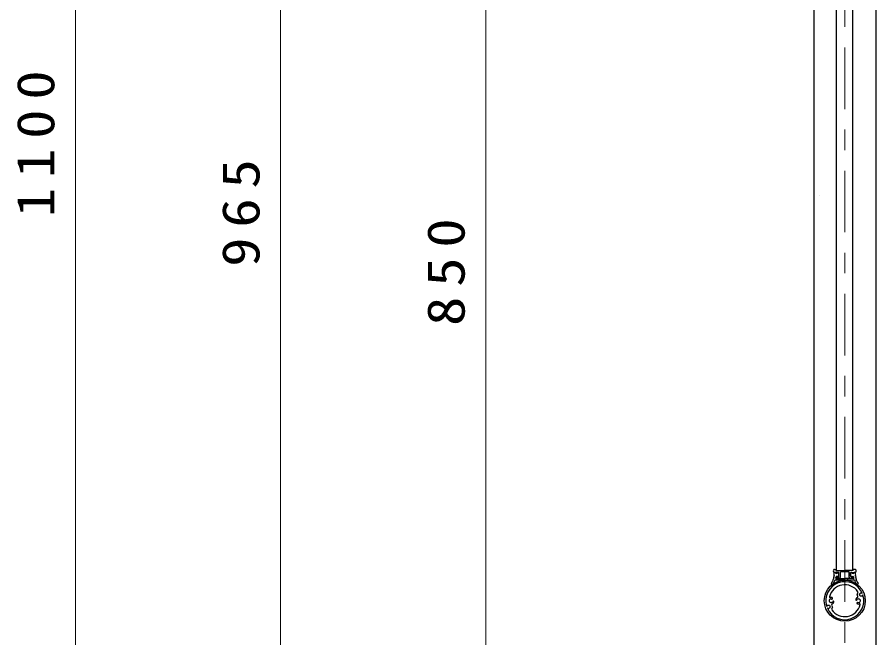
# Model space of a CAD drawing. Units: millimetres on the paper, scale 1:20. Extents: x -365 to 0, y 0 to 257.
# Drawn here: x -74.69 to -32.84, y 93.28 to 123.51 of the extents above; entities that cross this region are included whole.
import ezdxf

# ---------------------------------------------------------------- set-up
doc = ezdxf.new("R2010")
doc.units = ezdxf.units.MM
doc.linetypes.add('USER1', pattern=[4.5, 2.5, -2])
doc.linetypes.add('USER2', pattern=[6, 3, -1, 1, -1])
doc.layers.add('LY_1', color=7, linetype='Continuous', lineweight=25)
doc.styles.add('ＭＳ ゴシック', font='')
doc.styles.get('ＭＳ ゴシック').set_extended_font_data('MS Gothic')

msp = doc.modelspace()

# ---------------------------------------------------------------- linework, layer by layer
at = {"layer": 'LY_1', "lineweight": 13}
for p, q in [((-71.848, 90.084), (-71.848, 145.084)), ((-61.848, 90.084), (-61.848, 138.334)), ((-51.848, 90.084), (-51.848, 132.571))]:
    msp.add_line(p, q, dxfattribs=at)
at = {"layer": 'LY_1', "linetype": 'USER2', "lineweight": 13}
msp.add_line((-34.348, 140.034), (-34.348, 59.448), dxfattribs=at)
at = {"layer": 'LY_1', "color": 4}
for p, q in [((-35.861, 139.584), (-35.861, 67.584)), ((-32.836, 139.584), (-32.836, 67.584)), ((-33.718, 95.458), (-33.729, 95.448)), ((-33.557, 95.468), (-33.637, 95.396)), ((-33.543, 95.43), (-33.557, 95.468)), ((-33.497, 95.447), (-33.543, 95.43)), ((-33.708, 95.297), (-33.743, 95.394)), ((-33.603, 95.302), (-33.637, 95.396)), ((-33.495, 95.299), (-33.603, 95.302)), ((-33.463, 95.353), (-33.509, 95.336)), ((-33.509, 95.336), (-33.495, 95.299)), ((-35.233, 94.815), (-35.188, 94.832)), ((-35.201, 94.869), (-35.094, 94.866)), ((-35.188, 94.832), (-35.201, 94.869)), ((-35.199, 94.721), (-35.153, 94.738)), ((-35.153, 94.738), (-35.14, 94.7)), ((-35.14, 94.7), (-35.059, 94.772)), ((-35.094, 94.866), (-35.059, 94.772)), ((-34.989, 94.871), (-34.954, 94.774)), ((-34.979, 94.71), (-34.968, 94.72))]:
    msp.add_line(p, q, dxfattribs=at)
at = {"layer": 'LY_1', "color": 70}
for p, q in [((-34.75, 96.559), (-34.75, 136.859)), ((-33.95, 96.559), (-33.95, 136.859))]:
    msp.add_line(p, q, dxfattribs=at)
at = {"layer": 'LY_1'}
msp.add_line((-35.578, 114.821), (-35.575, 114.821), dxfattribs=at)
at = {"layer": 'LY_1', "color": 190}
for p, q in [((-34.85, 96.609), (-34.788, 96.609)), ((-34.633, 96.459), (-34.85, 96.459)), ((-34.824, 96.459), (-34.848, 96.459)), ((-34.763, 96.559), (-34.763, 96.584)), ((-34.763, 96.559), (-34.35, 96.559)), ((-34.668, 96.269), (-34.751, 96.269)), ((-34.658, 96.459), (-34.681, 96.459)), ((-34.643, 96.294), (-34.643, 96.444)), ((-34.633, 96.279), (-34.633, 96.459)), ((-34.563, 96.234), (-34.563, 96.484)), ((-34.363, 96.484), (-34.563, 96.484)), ((-34.363, 96.484), (-34.35, 96.496)), ((-33.938, 96.559), (-34.35, 96.559)), ((-34.338, 96.484), (-34.35, 96.496)), ((-34.138, 96.484), (-34.338, 96.484)), ((-34.138, 96.234), (-34.138, 96.484)), ((-34.068, 96.459), (-33.85, 96.459)), ((-34.068, 96.279), (-34.068, 96.459)), ((-34.058, 96.294), (-34.058, 96.444)), ((-34.043, 96.459), (-34.019, 96.459)), ((-34.033, 96.269), (-33.949, 96.269)), ((-33.938, 96.559), (-33.938, 96.584)), ((-33.85, 96.609), (-33.913, 96.609)), ((-33.876, 96.459), (-33.853, 96.459)), ((-34.989, 95.878), (-34.999, 95.904)), ((-33.88, 96.084), (-34.82, 96.084)), ((-34.775, 96.159), (-34.363, 96.159)), ((-34.725, 96.194), (-34.725, 96.244)), ((-34.658, 96.254), (-34.715, 96.254)), ((-34.613, 96.184), (-34.715, 96.184)), ((-34.363, 96.159), (-34.35, 96.146)), ((-34.338, 96.159), (-34.35, 96.146)), ((-33.925, 96.159), (-34.338, 96.159)), ((-34.088, 96.184), (-33.985, 96.184)), ((-34.043, 96.254), (-33.985, 96.254)), ((-33.975, 96.194), (-33.975, 96.244)), ((-33.711, 95.878), (-33.701, 95.904))]:
    msp.add_line(p, q, dxfattribs=at)
at = {"layer": 'LY_1', "color": 190, "linetype": 'USER1', "lineweight": 13}
for p, q in [((-34.513, 96.484), (-34.513, 96.559)), ((-34.188, 96.484), (-34.188, 96.559)), ((-34.513, 96.159), (-34.463, 96.109)), ((-34.463, 96.109), (-34.463, 96.084)), ((-34.188, 96.159), (-34.238, 96.109)), ((-34.238, 96.084), (-34.238, 96.109))]:
    msp.add_line(p, q, dxfattribs=at)
at = {"layer": 'LY_1', "color": 21}
msp.add_circle((-34.348, 95.084), 1, dxfattribs=at)
at = {"layer": 'LY_1', "color": 190}
for centre, radius, start, end in [((-34.831, 96.534), 0.0813, 126.8699, 233.1301), ((-34.932, 96.286), 0.0708, 315.2776, 26.5616), ((-34.85, 96.559), 0.05, 90, 126.8699), ((-34.85, 96.509), 0.05, 233.1301, 270), ((-36.013, 96.459), 1.15, 353.3794, 359.2623), ((-34.855, 96.325), 0.015, 173.3794, 206.5616), ((-34.848, 96.444), 0.015, 90, 179.2623), ((-34.824, 96.444), 0.015, 20.0052, 90), ((-34.753, 96.47), 0.061, 200.0052, 339.9948), ((-34.788, 96.584), 0.025, 0, 90), ((-34.751, 96.244), 0.025, 90, 170.3303), ((-34.681, 96.444), 0.015, 90, 159.9948), ((-34.668, 96.294), 0.025, 270, 0), ((-34.658, 96.444), 0.015, 0, 90), ((-34.658, 96.279), 0.025, 270, 0), ((-34.043, 96.279), 0.025, 180, 270), ((-34.043, 96.444), 0.015, 90, 180), ((-34.033, 96.294), 0.025, 180, 270), ((-34.019, 96.444), 0.015, 20.0052, 90), ((-33.948, 96.47), 0.061, 200.0052, 339.9948), ((-33.949, 96.244), 0.025, 9.6697, 90), ((-33.913, 96.584), 0.025, 90, 180), ((-33.876, 96.444), 0.015, 90, 159.9948), ((-33.853, 96.444), 0.015, 0.7377, 90), ((-33.85, 96.559), 0.05, 53.1301, 90), ((-33.85, 96.509), 0.05, 270, 306.8699), ((-33.768, 96.286), 0.0708, 153.4384, 224.7224), ((-32.688, 96.459), 1.15, 180.7377, 186.6206), ((-33.845, 96.325), 0.015, 333.4384, 6.6206), ((-33.869, 96.534), 0.0813, 306.8699, 53.1301), ((-34.985, 95.91), 0.015, 151.8814, 201.6961), ((-36.013, 96.459), 1.15, 331.8814, 338.6206), ((-34.975, 95.884), 0.015, 201.6961, 307.9845), ((-34.35, 95.084), 1, 123.2246, 127.9845), ((-34.928, 96.034), 0.015, 125.4384, 158.6206), ((-34.978, 96.104), 0.0708, 305.4384, 16.7224), ((-34.895, 96.129), 0.015, 130.358, 196.7224), ((-34.951, 96.194), 0.0708, 310.358, 21.642), ((-34.906, 95.933), 0.015, 303.2246, 334.5753), ((-36.013, 96.459), 1.24, 334.5753, 341.8952), ((-34.871, 96.226), 0.015, 135.2776, 201.642), ((-34.82, 96.069), 0.015, 90, 161.8952), ((-36.013, 96.459), 1.255, 347.0319, 350.3303), ((-34.775, 96.174), 0.015, 167.0318, 270), ((-34.715, 96.244), 0.01, 90, 180), ((-34.715, 96.194), 0.01, 180, 270), ((-34.613, 96.234), 0.05, 270, 0), ((-34.088, 96.234), 0.05, 180, 270), ((-33.985, 96.244), 0.01, 0, 90), ((-33.985, 96.194), 0.01, 270, 0), ((-32.688, 96.459), 1.255, 189.6697, 192.9682), ((-33.925, 96.174), 0.015, 270, 12.9681), ((-33.88, 96.069), 0.015, 18.1049, 90), ((-32.688, 96.459), 1.24, 198.1048, 205.4247), ((-33.749, 96.194), 0.0708, 158.358, 229.642), ((-33.829, 96.226), 0.015, 338.358, 44.7224), ((-33.794, 95.933), 0.015, 205.4247, 236.7754), ((-34.35, 95.084), 1, 52.0155, 56.7754), ((-33.805, 96.129), 0.015, 343.2776, 49.642), ((-33.723, 96.104), 0.0708, 163.2776, 234.5616), ((-33.772, 96.034), 0.015, 21.3794, 54.5616), ((-32.688, 96.459), 1.15, 201.3794, 208.1186), ((-33.725, 95.884), 0.015, 232.0155, 338.3039), ((-33.715, 95.91), 0.015, 338.3039, 28.1186)]:
    msp.add_arc(centre, radius, start, end, dxfattribs=at)
at = {"layer": 'LY_1', "color": 4}
for centre, radius, start, end in [((-34.348, 95.084), 0.925, 23.0986, 196.9014), ((-34.348, 95.084), 0.775, 34.5586, 166.1279), ((-33.696, 95.411), 0.05, 131.8014, 200), ((-33.751, 95.495), 0.05, 311.8014, 34.5586), ((-34.348, 95.084), 0.925, 203.0986, 16.9014), ((-35.023, 95.084), 0.0875, 67.4576, 332.5424), ((-35.076, 95.264), 0.025, 166.1279, 286.4592), ((-35.023, 95.084), 0.163, 67.4576, 106.4592), ((-34.975, 95.199), 0.0375, 247.4576, 67.4576), ((-35.023, 95.084), 0.163, 292.5063, 332.5424), ((-34.912, 95.026), 0.0375, 332.5424, 152.5424), ((-33.784, 95.142), 0.0375, 152.5424, 332.5424), ((-33.673, 95.084), 0.163, 112.5063, 152.5424), ((-33.721, 94.969), 0.0375, 67.4576, 247.4576), ((-33.673, 95.084), 0.0875, 247.4576, 152.5424), ((-33.755, 95.28), 0.05, 292.5063, 20), ((-34.945, 94.673), 0.05, 131.8014, 214.5586), ((-34.942, 94.888), 0.05, 112.5063, 200), ((-34.348, 95.084), 0.775, 214.5586, 346.1279), ((-35.001, 94.757), 0.05, 311.8014, 20), ((-33.673, 95.084), 0.163, 247.4576, 286.4592), ((-33.62, 94.904), 0.025, 346.1279, 106.4592)]:
    msp.add_arc(centre, radius, start, end, dxfattribs=at)

# ---------------------------------------------------------------- texts
at = {"layer": 'LY_1', "char_height": 1.833, "attachment_point": 8, "rotation": 90, "style": 'ＭＳ ゴシック'}
for s, insert in [('\\T1.33;\\W1.15;1100', (-72.848, 117.584)), ('\\T1.33;\\W1.15;965', (-62.848, 114.209)), ('\\T1.33;\\W1.15;850', (-52.848, 111.328))]:
    msp.add_mtext(s, dxfattribs=dict(at, insert=insert))

doc.saveas('drawing.dxf')
